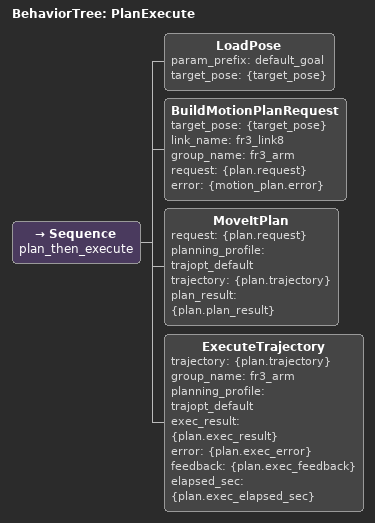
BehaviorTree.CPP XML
<?xml version="1.0" encoding="UTF-8"?>
<root BTCPP_format="4">

    <BehaviorTree ID="PlanExecute">
        <Sequence name="plan_then_execute">
            <LoadPose
                param_prefix="default_goal"
                target_pose="{target_pose}"
            />
            <BuildMotionPlanRequest
                target_pose="{target_pose}"
                link_name="fr3_link8"
                group_name="fr3_arm"
                request="{plan.request}"
                error="{motion_plan.error}"
            />
            <MoveItPlan
                request="{plan.request}"
                planning_profile="trajopt_default"
                trajectory="{plan.trajectory}"
                plan_result="{plan.plan_result}"
            />
            <ExecuteTrajectory
                trajectory="{plan.trajectory}"
                group_name="fr3_arm"
                planning_profile="trajopt_default"
                exec_result="{plan.exec_result}"
                error="{plan.exec_error}"
                feedback="{plan.exec_feedback}"
                elapsed_sec="{plan.exec_elapsed_sec}"
            />
        </Sequence>
    </BehaviorTree>

</root>
